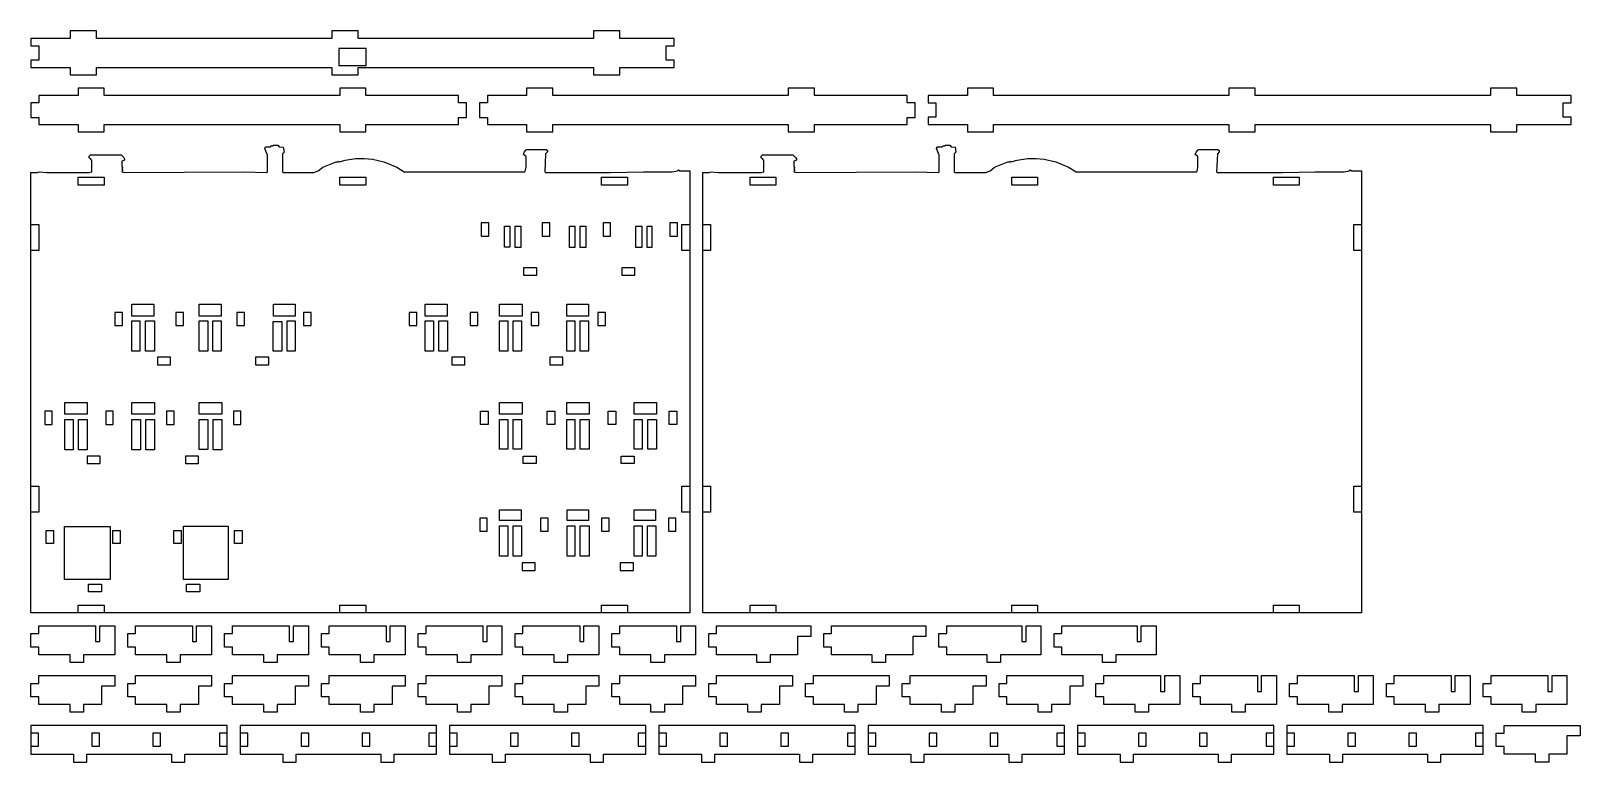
# Model space of a CAD drawing. Header units: millimetres. Extents: x 0 to 592, y 0 to 279.
import ezdxf

# ---------------------------------------------------------------- set-up
doc = ezdxf.new("R2010")
doc.units = ezdxf.units.MM
doc.layers.add('OUTLINE', color=1, linetype='Continuous')
doc.layers.add('PINS', color=1, linetype='Continuous')

msp = doc.modelspace()

# ---------------------------------------------------------------- linework, layer by layer
at = {"layer": 'HOUSE_OUTLINE'}
msp.add_lwpolyline([(256.75, 57), (256.75, 225.25), (259.19, 225.25), (259.87, 225.59), (262.75, 225.25), (279.18, 225.25), (280.02, 225.59), (280.02, 229.82), (279.68, 230.33), (279.01, 230.84), (279.01, 231.52), (279.51, 232.03), (291.2, 232.03), (292.21, 231.01), (292.55, 230.5), (292.55, 229.99), (291.54, 229.66), (291.54, 228.47), (291.54, 227.45), (291.88, 226.95), (291.54, 226.61), (291.88, 225.93), (291.54, 225.59), (292.38, 225.25), (338.27, 225.59), (346.74, 225.25), (347.08, 225.59), (347.08, 231.86), (346.06, 234.4), (346.4, 235.07), (348.26, 235.07), (348.6, 235.41), (349.11, 235.41), (349.45, 235.75), (351.14, 235.75), (351.65, 235.07), (353.17, 234.9), (353.51, 233.04), (352.84, 232.36), (352.84, 225.59), (353.17, 225.25), (364.86, 225.25), (366.55, 225.93), (368.25, 227.28), (370.79, 228.3), (373.33, 229.32), (374, 229.32), (374.34, 229.66), (374.51, 229.32), (376.88, 229.99), (380.78, 230.67), (384.16, 230.67), (387.21, 230.33), (391.61, 229.32), (396.52, 227.28), (399.4, 225.59), (445.46, 225.59), (445.63, 225.76), (445.97, 227.28), (445.97, 231.35), (444.95, 232.2), (445.29, 233.04), (446.14, 234.06), (453.59, 234.06), (454.1, 233.72), (454.1, 233.21), (453.42, 232.36), (453.08, 225.59), (453.42, 225.25), (478.14, 225.25), (490.84, 225.59), (501.85, 225.59), (503.88, 225.93), (504.22, 226.27), (504.73, 225.93), (508.51, 225.93), (508.51, 57)], close=True, dxfattribs=at)
at = {"layer": 'HOUSE_OUTLINE_FRAME_HOLES'}
for points in [[(18.05, 223.43), (27.95, 223.43), (27.95, 220.43), (18.05, 220.43)], [(118.05, 223.43), (127.95, 223.43), (127.95, 220.43), (118.05, 220.43)], [(218.05, 223.43), (227.95, 223.43), (227.95, 220.43), (218.05, 220.43)], [(274.8, 223.43), (284.7, 223.43), (284.7, 220.43), (274.8, 220.43)], [(374.8, 223.43), (384.7, 223.43), (384.7, 220.43), (374.8, 220.43)], [(474.8, 223.43), (484.7, 223.43), (484.7, 220.43), (474.8, 220.43)], [(0, 205.38), (3, 205.38), (3, 195.48), (0, 195.48)], [(248.75, 205.38), (251.75, 205.38), (251.75, 195.48), (248.75, 195.48)], [(256.75, 205.38), (259.75, 205.38), (259.75, 195.48), (256.75, 195.48)], [(505.51, 205.38), (508.51, 205.38), (508.51, 195.48), (505.51, 195.48)], [(0, 105.38), (3, 105.38), (3, 95.48), (0, 95.48)], [(248.75, 105.38), (251.75, 105.38), (251.75, 95.48), (248.75, 95.48)], [(256.75, 105.38), (259.75, 105.38), (259.75, 95.48), (256.75, 95.48)], [(505.51, 105.38), (508.51, 105.38), (508.51, 95.48), (505.51, 95.48)], [(18.05, 60), (27.95, 60), (27.95, 57), (18.05, 57)], [(118.05, 60), (127.95, 60), (127.95, 57), (118.05, 57)], [(218.05, 60), (227.95, 60), (227.95, 57), (218.05, 57)], [(274.8, 60), (284.7, 60), (284.7, 57), (274.8, 57)], [(374.8, 60), (384.7, 60), (384.7, 57), (374.8, 57)], [(474.8, 60), (484.7, 60), (484.7, 57), (474.8, 57)]]:
    msp.add_lwpolyline(points, close=True, dxfattribs=at)
at = {"layer": 'HOUSE_OUTLINE_PANES'}
for points in [[(0, 57), (0, 225.25), (2.44, 225.25), (3.12, 225.59), (6, 225.25), (22.42, 225.25), (23.27, 225.59), (23.27, 229.82), (22.93, 230.33), (22.25, 230.84), (22.25, 231.52), (22.76, 232.03), (34.45, 232.03), (35.46, 231.01), (35.8, 230.5), (35.8, 229.99), (34.78, 229.66), (34.78, 228.47), (34.78, 227.45), (35.12, 226.95), (34.78, 226.61), (35.12, 225.93), (34.78, 225.59), (35.63, 225.25), (81.52, 225.59), (89.99, 225.25), (90.33, 225.59), (90.33, 231.86), (89.31, 234.4), (89.65, 235.07), (91.51, 235.07), (91.85, 235.41), (92.36, 235.41), (92.7, 235.75), (94.39, 235.75), (94.9, 235.07), (96.42, 234.9), (96.76, 233.04), (96.08, 232.36), (96.08, 225.59), (96.42, 225.25), (108.11, 225.25), (109.8, 225.93), (111.49, 227.28), (114.03, 228.3), (116.57, 229.32), (117.25, 229.32), (117.59, 229.66), (117.76, 229.32), (120.13, 229.99), (124.02, 230.67), (127.41, 230.67), (130.46, 230.33), (134.86, 229.32), (139.77, 227.28), (142.65, 225.59), (188.71, 225.59), (188.88, 225.76), (189.22, 227.28), (189.22, 231.35), (188.2, 232.2), (188.54, 233.04), (189.39, 234.06), (196.84, 234.06), (197.34, 233.72), (197.34, 233.21), (196.67, 232.36), (196.33, 225.59), (196.67, 225.25), (221.39, 225.25), (234.09, 225.59), (245.1, 225.59), (247.13, 225.93), (247.47, 226.27), (247.97, 225.93), (251.75, 225.93), (251.75, 57)], [(180.92, 204.76), (182.95, 204.76), (182.95, 196.8), (180.92, 196.8)], [(184.98, 204.76), (187.18, 204.76), (187.18, 196.64), (184.98, 196.64)], [(205.81, 204.76), (207.84, 204.76), (207.84, 196.64), (205.81, 196.64)], [(209.87, 204.76), (212.08, 204.76), (212.08, 196.64), (209.87, 196.64)], [(231.21, 204.76), (233.41, 204.76), (233.41, 196.64), (231.21, 196.64)], [(235.44, 204.76), (237.31, 204.76), (237.31, 196.64), (235.44, 196.64)], [(38.51, 174.96), (46.98, 174.96), (46.98, 170.39), (38.51, 170.39)], [(64.25, 174.96), (72.71, 174.96), (72.71, 170.39), (64.25, 170.39)], [(92.7, 174.96), (100.99, 174.96), (100.99, 170.39), (92.7, 170.39)], [(150.61, 174.96), (159.07, 174.96), (159.07, 170.39), (150.61, 170.39)], [(179.06, 174.96), (187.69, 174.96), (187.69, 170.39), (179.06, 170.39)], [(204.79, 174.96), (213.09, 174.96), (213.09, 170.39), (204.79, 170.39)], [(38.51, 168.53), (41.56, 168.53), (41.56, 157.01), (38.51, 157.01)], [(43.76, 168.53), (47.15, 168.53), (47.15, 157.01), (43.76, 157.01)], [(64.25, 168.53), (67.63, 168.53), (67.63, 157.01), (64.25, 157.01)], [(69.5, 168.53), (72.71, 168.53), (72.71, 157.01), (69.5, 157.01)], [(92.53, 168.36), (95.91, 168.36), (95.91, 157.01), (92.53, 157.01)], [(97.95, 168.53), (100.99, 168.53), (100.99, 157.01), (97.95, 157.01)], [(150.61, 168.53), (153.83, 168.53), (153.83, 157.01), (150.61, 157.01)], [(155.86, 168.53), (159.24, 168.53), (159.24, 157.01), (155.86, 157.01)], [(179.06, 168.53), (182.27, 168.53), (182.27, 157.01), (179.06, 157.01)], [(184.31, 168.53), (187.52, 168.53), (187.52, 157.01), (184.31, 157.01)], [(204.79, 168.53), (207.84, 168.53), (207.84, 157.01), (204.79, 157.01)], [(209.87, 168.53), (213.09, 168.53), (213.09, 157.01), (209.87, 157.01)], [(12.94, 137.37), (21.41, 137.37), (21.41, 132.97), (12.94, 132.97)], [(38.51, 137.37), (47.15, 137.37), (47.15, 132.97), (38.51, 132.97)], [(64.25, 137.37), (72.88, 137.37), (72.88, 132.97), (64.25, 132.97)], [(179.06, 137.37), (187.69, 137.37), (187.69, 132.97), (179.06, 132.97)], [(204.79, 137.37), (213.26, 137.37), (213.26, 132.97), (204.79, 132.97)], [(230.53, 137.37), (239, 137.37), (239, 132.97), (230.53, 132.97)], [(12.94, 130.93), (16.16, 130.93), (16.16, 119.25), (12.94, 119.25)], [(18.19, 130.93), (21.41, 130.93), (21.41, 119.25), (18.19, 119.25)], [(38.51, 130.93), (41.9, 130.93), (41.9, 119.25), (38.51, 119.25)], [(43.93, 130.93), (47.15, 130.93), (47.15, 119.25), (43.93, 119.25)], [(64.25, 130.93), (67.63, 130.93), (67.63, 119.42), (64.25, 119.42)], [(69.67, 130.93), (72.88, 130.93), (72.88, 119.25), (69.67, 119.25)], [(179.06, 130.93), (182.27, 130.93), (182.27, 119.59), (179.06, 119.59)], [(184.31, 130.93), (187.52, 130.93), (187.52, 119.59), (184.31, 119.59)], [(204.79, 130.93), (207.84, 130.93), (207.84, 119.59), (204.79, 119.59)], [(209.87, 130.93), (213.26, 130.93), (213.26, 119.59), (209.87, 119.59)], [(230.53, 130.93), (233.58, 130.93), (233.58, 119.59), (230.53, 119.59)], [(235.78, 130.93), (239, 130.93), (239, 119.59), (235.78, 119.59)], [(179.06, 96.39), (187.35, 96.39), (187.35, 92.33), (179.06, 92.33)], [(204.96, 96.39), (213.09, 96.39), (213.09, 92.33), (204.96, 92.33)], [(230.53, 96.39), (238.66, 96.39), (238.66, 92.33), (230.53, 92.33)], [(12.77, 89.96), (30.21, 89.96), (30.21, 69.8), (12.77, 69.8)], [(58.32, 90.12), (75.42, 90.12), (75.42, 69.8), (58.32, 69.8)], [(179.06, 90.29), (182.27, 90.29), (182.27, 78.61), (179.06, 78.61)], [(184.31, 90.29), (187.52, 90.29), (187.52, 78.61), (184.31, 78.61)], [(204.96, 90.29), (207.84, 90.29), (207.84, 78.61), (204.96, 78.61)], [(209.87, 90.29), (213.26, 90.29), (213.26, 78.61), (209.87, 78.61)], [(230.53, 90.29), (233.58, 90.29), (233.58, 78.61), (230.53, 78.61)], [(235.61, 90.29), (238.83, 90.29), (238.83, 78.61), (235.61, 78.61)]]:
    msp.add_lwpolyline(points, close=True, dxfattribs=at)
at = {"layer": 'HOUSE_OUTLINE_PANES_FOOTPRINTS'}
for points in [[(172.04, 200.99), (174.94, 200.99), (174.94, 205.99), (172.04, 205.99)], [(195.34, 200.99), (198.24, 200.99), (198.24, 205.99), (195.34, 205.99)], [(218.64, 200.99), (221.54, 200.99), (221.54, 205.99), (218.64, 205.99)], [(244.14, 200.99), (247.04, 200.99), (247.04, 205.99), (244.14, 205.99)], [(188.29, 185.99), (193.29, 185.99), (193.29, 188.89), (188.29, 188.89)], [(225.79, 185.99), (230.79, 185.99), (230.79, 188.89), (225.79, 188.89)], [(32.09, 166.78), (34.99, 166.78), (34.99, 171.78), (32.09, 171.78)], [(55.39, 166.78), (58.29, 166.78), (58.29, 171.78), (55.39, 171.78)], [(78.69, 166.78), (81.59, 166.78), (81.59, 171.78), (78.69, 171.78)], [(104.19, 166.78), (107.09, 166.78), (107.09, 171.78), (104.19, 171.78)], [(144.53, 166.78), (147.43, 166.78), (147.43, 171.78), (144.53, 171.78)], [(167.83, 166.78), (170.73, 166.78), (170.73, 171.78), (167.83, 171.78)], [(191.13, 166.78), (194.03, 166.78), (194.03, 171.78), (191.13, 171.78)], [(216.63, 166.78), (219.53, 166.78), (219.53, 171.78), (216.63, 171.78)], [(48.34, 151.78), (53.34, 151.78), (53.34, 154.68), (48.34, 154.68)], [(85.84, 151.78), (90.84, 151.78), (90.84, 154.68), (85.84, 154.68)], [(160.78, 151.78), (165.78, 151.78), (165.78, 154.68), (160.78, 154.68)], [(198.28, 151.78), (203.28, 151.78), (203.28, 154.68), (198.28, 154.68)], [(5.25, 129.02), (8.15, 129.02), (8.15, 134.02), (5.25, 134.02)], [(28.55, 129.02), (31.45, 129.02), (31.45, 134.02), (28.55, 134.02)], [(51.85, 129.02), (54.75, 129.02), (54.75, 134.02), (51.85, 134.02)], [(77.35, 129.02), (80.25, 129.02), (80.25, 134.02), (77.35, 134.02)], [(174.69, 129.02), (171.79, 129.02), (171.79, 134.02), (174.69, 134.02)], [(200.19, 129.02), (197.29, 129.02), (197.29, 134.02), (200.19, 134.02)], [(223.49, 129.02), (220.59, 129.02), (220.59, 134.02), (223.49, 134.02)], [(246.79, 129.02), (243.89, 129.02), (243.89, 134.02), (246.79, 134.02)], [(21.5, 114.02), (26.5, 114.02), (26.5, 116.92), (21.5, 116.92)], [(59, 114.02), (64, 114.02), (64, 116.92), (59, 116.92)], [(193.04, 114.02), (188.04, 114.02), (188.04, 116.92), (193.04, 116.92)], [(230.54, 114.02), (225.54, 114.02), (225.54, 116.92), (230.54, 116.92)], [(171.48, 88.21), (174.38, 88.21), (174.38, 93.21), (171.48, 93.21)], [(194.78, 88.21), (197.68, 88.21), (197.68, 93.21), (194.78, 93.21)], [(218.08, 88.21), (220.98, 88.21), (220.98, 93.21), (218.08, 93.21)], [(243.58, 88.21), (246.48, 88.21), (246.48, 93.21), (243.58, 93.21)], [(8.64, 83.53), (5.74, 83.53), (5.74, 88.53), (8.64, 88.53)], [(34.14, 83.53), (31.24, 83.53), (31.24, 88.53), (34.14, 88.53)], [(57.44, 83.53), (54.54, 83.53), (54.54, 88.53), (57.44, 88.53)], [(80.74, 83.53), (77.84, 83.53), (77.84, 88.53), (80.74, 88.53)], [(187.73, 73.21), (192.73, 73.21), (192.73, 76.11), (187.73, 76.11)], [(225.23, 73.21), (230.23, 73.21), (230.23, 76.11), (225.23, 76.11)], [(26.99, 65.03), (21.99, 65.03), (21.99, 67.93), (26.99, 67.93)], [(64.49, 65.03), (59.49, 65.03), (59.49, 67.93), (64.49, 67.93)]]:
    msp.add_lwpolyline(points, close=True, dxfattribs=at)
at = {"layer": 'OUTLINE', "color": 1}
for points in [[(0, 265.45), (15, 265.45), (15, 262.55), (25, 262.55), (25, 265.45), (115, 265.45), (115, 262.55), (125, 262.55), (125, 265.45), (215, 265.45), (215, 262.55), (225, 262.55), (225, 265.45), (245.75, 265.45), (245.75, 268.2), (242.75, 268.2), (242.75, 273.7), (245.75, 273.7), (245.75, 276.45), (225, 276.45), (225, 279.35), (215, 279.35), (215, 276.45), (125, 276.45), (125, 279.35), (115, 279.35), (115, 276.45), (25, 276.45), (25, 279.35), (15, 279.35), (15, 276.45), (0, 276.45), (0, 273.7), (3, 273.7), (3, 268.2), (0, 268.2)], [(117.63, 266.1), (128.13, 266.1), (128.13, 272.6), (117.63, 272.6)], [(3, 243.65), (18, 243.65), (18, 240.75), (28, 240.75), (28, 243.65), (118, 243.65), (118, 240.75), (128, 240.75), (128, 243.65), (163.43, 243.65), (163.43, 246.35), (166.43, 246.35), (166.43, 251.95), (163.43, 251.95), (163.43, 254.65), (128, 254.65), (128, 257.55), (118, 257.55), (118, 254.65), (28, 254.65), (28, 257.55), (18, 257.55), (18, 254.65), (3, 254.65), (3, 251.95), (0, 251.95), (0, 246.35), (3, 246.35)], [(174.43, 243.65), (189.43, 243.65), (189.43, 240.75), (199.43, 240.75), (199.43, 243.65), (289.43, 243.65), (289.43, 240.75), (299.43, 240.75), (299.43, 243.65), (334.85, 243.65), (334.85, 246.35), (337.85, 246.35), (337.85, 251.95), (334.85, 251.95), (334.85, 254.65), (299.43, 254.65), (299.43, 257.55), (289.43, 257.55), (289.43, 254.65), (199.43, 254.65), (199.43, 257.55), (189.43, 257.55), (189.43, 254.65), (174.43, 254.65), (174.43, 251.95), (171.43, 251.95), (171.43, 246.35), (174.43, 246.35)], [(342.85, 243.65), (357.85, 243.65), (357.85, 240.75), (367.85, 240.75), (367.85, 243.65), (457.85, 243.65), (457.85, 240.75), (467.85, 240.75), (467.85, 243.65), (557.85, 243.65), (557.85, 240.75), (567.85, 240.75), (567.85, 243.65), (588.61, 243.65), (588.61, 246.4), (585.61, 246.4), (585.61, 251.9), (588.61, 251.9), (588.61, 254.65), (567.85, 254.65), (567.85, 257.55), (557.85, 257.55), (557.85, 254.65), (467.85, 254.65), (467.85, 257.55), (457.85, 257.55), (457.85, 254.65), (367.85, 254.65), (367.85, 257.55), (357.85, 257.55), (357.85, 254.65), (342.85, 254.65), (342.85, 251.9), (345.85, 251.9), (345.85, 246.4), (342.85, 246.4)], [(0, 43.95), (0, 49.05), (3, 49.05), (3, 52), (24.7, 52), (24.7, 46), (26.3, 46), (26.3, 52), (32, 52), (32, 41), (20.05, 41), (20.05, 38), (14.95, 38), (14.95, 41), (3, 41), (3, 43.95)], [(37, 43.95), (37, 49.05), (40, 49.05), (40, 52), (61.7, 52), (61.7, 46), (63.3, 46), (63.3, 52), (69, 52), (69, 41), (57.05, 41), (57.05, 38), (51.95, 38), (51.95, 41), (40, 41), (40, 43.95)], [(74, 43.95), (74, 49.05), (77, 49.05), (77, 52), (98.7, 52), (98.7, 46), (100.3, 46), (100.3, 52), (106, 52), (106, 41), (94.05, 41), (94.05, 38), (88.95, 38), (88.95, 41), (77, 41), (77, 43.95)], [(111, 43.95), (111, 49.05), (114, 49.05), (114, 52), (135.7, 52), (135.7, 46), (137.3, 46), (137.3, 52), (143, 52), (143, 41), (131.05, 41), (131.05, 38), (125.95, 38), (125.95, 41), (114, 41), (114, 43.95)], [(148, 43.95), (148, 49.05), (151, 49.05), (151, 52), (172.7, 52), (172.7, 46), (174.3, 46), (174.3, 52), (180, 52), (180, 41), (168.05, 41), (168.05, 38), (162.95, 38), (162.95, 41), (151, 41), (151, 43.95)], [(185, 43.95), (185, 49.05), (188, 49.05), (188, 52), (209.7, 52), (209.7, 46), (211.3, 46), (211.3, 52), (217, 52), (217, 41), (205.05, 41), (205.05, 38), (199.95, 38), (199.95, 41), (188, 41), (188, 43.95)], [(222, 43.95), (222, 49.05), (225, 49.05), (225, 52), (246.7, 52), (246.7, 46), (248.3, 46), (248.3, 52), (254, 52), (254, 41), (242.05, 41), (242.05, 38), (236.95, 38), (236.95, 41), (225, 41), (225, 43.95)], [(259, 43.95), (259, 49.05), (262, 49.05), (262, 52), (298, 52), (298, 48), (293, 48), (293, 41), (282.55, 41), (282.55, 38), (277.45, 38), (277.45, 41), (262, 41), (262, 43.95)], [(303, 43.95), (303, 49.05), (306, 49.05), (306, 52), (342, 52), (342, 48), (337, 48), (337, 41), (326.55, 41), (326.55, 38), (321.45, 38), (321.45, 41), (306, 41), (306, 43.95)], [(347, 43.95), (347, 49.05), (350, 49.05), (350, 52), (378.7, 52), (378.7, 46), (380.3, 46), (380.3, 52), (386, 52), (386, 41), (370.55, 41), (370.55, 38), (365.45, 38), (365.45, 41), (350, 41), (350, 43.95)], [(391, 43.95), (391, 49.05), (394, 49.05), (394, 52), (422.7, 52), (422.7, 46), (424.3, 46), (424.3, 52), (430, 52), (430, 41), (414.55, 41), (414.55, 38), (409.45, 38), (409.45, 41), (394, 41), (394, 43.95)], [(0, 24.95), (0, 30.05), (3, 30.05), (3, 33), (32, 33), (32, 29), (27, 29), (27, 22), (20.05, 22), (20.05, 19), (14.95, 19), (14.95, 22), (3, 22), (3, 24.95)], [(37, 24.95), (37, 30.05), (40, 30.05), (40, 33), (69, 33), (69, 29), (64, 29), (64, 22), (57.05, 22), (57.05, 19), (51.95, 19), (51.95, 22), (40, 22), (40, 24.95)], [(74, 24.95), (74, 30.05), (77, 30.05), (77, 33), (106, 33), (106, 29), (101, 29), (101, 22), (94.05, 22), (94.05, 19), (88.95, 19), (88.95, 22), (77, 22), (77, 24.95)], [(111, 24.95), (111, 30.05), (114, 30.05), (114, 33), (143, 33), (143, 29), (138, 29), (138, 22), (131.05, 22), (131.05, 19), (125.95, 19), (125.95, 22), (114, 22), (114, 24.95)], [(148, 24.95), (148, 30.05), (151, 30.05), (151, 33), (180, 33), (180, 29), (175, 29), (175, 22), (168.05, 22), (168.05, 19), (162.95, 19), (162.95, 22), (151, 22), (151, 24.95)], [(185, 24.95), (185, 30.05), (188, 30.05), (188, 33), (217, 33), (217, 29), (212, 29), (212, 22), (205.05, 22), (205.05, 19), (199.95, 19), (199.95, 22), (188, 22), (188, 24.95)], [(222, 24.95), (222, 30.05), (225, 30.05), (225, 33), (254, 33), (254, 29), (249, 29), (249, 22), (242.05, 22), (242.05, 19), (236.95, 19), (236.95, 22), (225, 22), (225, 24.95)], [(259, 24.95), (259, 30.05), (262, 30.05), (262, 33), (291, 33), (291, 29), (286, 29), (286, 22), (279.05, 22), (279.05, 19), (273.95, 19), (273.95, 22), (262, 22), (262, 24.95)], [(296, 24.95), (296, 30.05), (299, 30.05), (299, 33), (328, 33), (328, 29), (323, 29), (323, 22), (316.05, 22), (316.05, 19), (310.95, 19), (310.95, 22), (299, 22), (299, 24.95)], [(333, 24.95), (333, 30.05), (336, 30.05), (336, 33), (365, 33), (365, 29), (360, 29), (360, 22), (353.05, 22), (353.05, 19), (347.95, 19), (347.95, 22), (336, 22), (336, 24.95)], [(370, 24.95), (370, 30.05), (373, 30.05), (373, 33), (402, 33), (402, 29), (397, 29), (397, 22), (390.05, 22), (390.05, 19), (384.95, 19), (384.95, 22), (373, 22), (373, 24.95)], [(407, 24.95), (407, 30.05), (410, 30.05), (410, 33), (431.7, 33), (431.7, 27), (433.3, 27), (433.3, 33), (439, 33), (439, 22), (427.05, 22), (427.05, 19), (421.95, 19), (421.95, 22), (410, 22), (410, 24.95)], [(444, 24.95), (444, 30.05), (447, 30.05), (447, 33), (468.7, 33), (468.7, 27), (470.3, 27), (470.3, 33), (476, 33), (476, 22), (464.05, 22), (464.05, 19), (458.95, 19), (458.95, 22), (447, 22), (447, 24.95)], [(481, 24.95), (481, 30.05), (484, 30.05), (484, 33), (505.7, 33), (505.7, 27), (507.3, 27), (507.3, 33), (513, 33), (513, 22), (501.05, 22), (501.05, 19), (495.95, 19), (495.95, 22), (484, 22), (484, 24.95)], [(518, 24.95), (518, 30.05), (521, 30.05), (521, 33), (542.7, 33), (542.7, 27), (544.3, 27), (544.3, 33), (550, 33), (550, 22), (538.05, 22), (538.05, 19), (532.95, 19), (532.95, 22), (521, 22), (521, 24.95)], [(555, 24.95), (555, 30.05), (558, 30.05), (558, 33), (579.7, 33), (579.7, 27), (581.3, 27), (581.3, 33), (587, 33), (587, 22), (575.05, 22), (575.05, 19), (569.95, 19), (569.95, 22), (558, 22), (558, 24.95)], [(0, 3), (16.2, 3), (16.2, 0), (21.3, 0), (21.3, 3), (53.7, 3), (53.7, 0), (58.8, 0), (58.8, 3), (75, 3), (75, 14), (0, 14)], [(80, 3), (96.2, 3), (96.2, 0), (101.3, 0), (101.3, 3), (133.7, 3), (133.7, 0), (138.8, 0), (138.8, 3), (155, 3), (155, 14), (80, 14)], [(160, 3), (176.2, 3), (176.2, 0), (181.3, 0), (181.3, 3), (213.7, 3), (213.7, 0), (218.8, 0), (218.8, 3), (235, 3), (235, 14), (160, 14)], [(240, 3), (256.2, 3), (256.2, 0), (261.3, 0), (261.3, 3), (293.7, 3), (293.7, 0), (298.8, 0), (298.8, 3), (315, 3), (315, 14), (240, 14)], [(320, 3), (336.2, 3), (336.2, 0), (341.3, 0), (341.3, 3), (373.7, 3), (373.7, 0), (378.8, 0), (378.8, 3), (395, 3), (395, 14), (320, 14)], [(400, 3), (416.2, 3), (416.2, 0), (421.3, 0), (421.3, 3), (453.7, 3), (453.7, 0), (458.8, 0), (458.8, 3), (475, 3), (475, 14), (400, 14)], [(480, 3), (496.2, 3), (496.2, 0), (501.3, 0), (501.3, 3), (533.7, 3), (533.7, 0), (538.8, 0), (538.8, 3), (555, 3), (555, 14), (480, 14)], [(560, 5.95), (560, 11.05), (563, 11.05), (563, 14), (592, 14), (592, 10), (587, 10), (587, 3), (580.05, 3), (580.05, 0), (574.95, 0), (574.95, 3), (563, 3), (563, 5.95)]]:
    msp.add_lwpolyline(points, close=True, dxfattribs=at)
at = {"layer": 'PINS', "color": 1}
for points in [[(0, 6), (2.9, 6), (2.9, 11), (0, 11)], [(23.3, 6), (26.2, 6), (26.2, 11), (23.3, 11)], [(46.6, 6), (49.5, 6), (49.5, 11), (46.6, 11)], [(72.1, 6), (75, 6), (75, 11), (72.1, 11)], [(80, 6), (82.9, 6), (82.9, 11), (80, 11)], [(103.3, 6), (106.2, 6), (106.2, 11), (103.3, 11)], [(126.6, 6), (129.5, 6), (129.5, 11), (126.6, 11)], [(152.1, 6), (155, 6), (155, 11), (152.1, 11)], [(160, 6), (162.9, 6), (162.9, 11), (160, 11)], [(183.3, 6), (186.2, 6), (186.2, 11), (183.3, 11)], [(206.6, 6), (209.5, 6), (209.5, 11), (206.6, 11)], [(232.1, 6), (235, 6), (235, 11), (232.1, 11)], [(240, 6), (242.9, 6), (242.9, 11), (240, 11)], [(263.3, 6), (266.2, 6), (266.2, 11), (263.3, 11)], [(286.6, 6), (289.5, 6), (289.5, 11), (286.6, 11)], [(312.1, 6), (315, 6), (315, 11), (312.1, 11)], [(320, 6), (322.9, 6), (322.9, 11), (320, 11)], [(343.3, 6), (346.2, 6), (346.2, 11), (343.3, 11)], [(366.6, 6), (369.5, 6), (369.5, 11), (366.6, 11)], [(392.1, 6), (395, 6), (395, 11), (392.1, 11)], [(400, 6), (402.9, 6), (402.9, 11), (400, 11)], [(423.3, 6), (426.2, 6), (426.2, 11), (423.3, 11)], [(446.6, 6), (449.5, 6), (449.5, 11), (446.6, 11)], [(472.1, 6), (475, 6), (475, 11), (472.1, 11)], [(480, 6), (482.9, 6), (482.9, 11), (480, 11)], [(503.3, 6), (506.2, 6), (506.2, 11), (503.3, 11)], [(526.6, 6), (529.5, 6), (529.5, 11), (526.6, 11)], [(552.1, 6), (555, 6), (555, 11), (552.1, 11)]]:
    msp.add_lwpolyline(points, close=True, dxfattribs=at)

doc.saveas('drawing.dxf')
